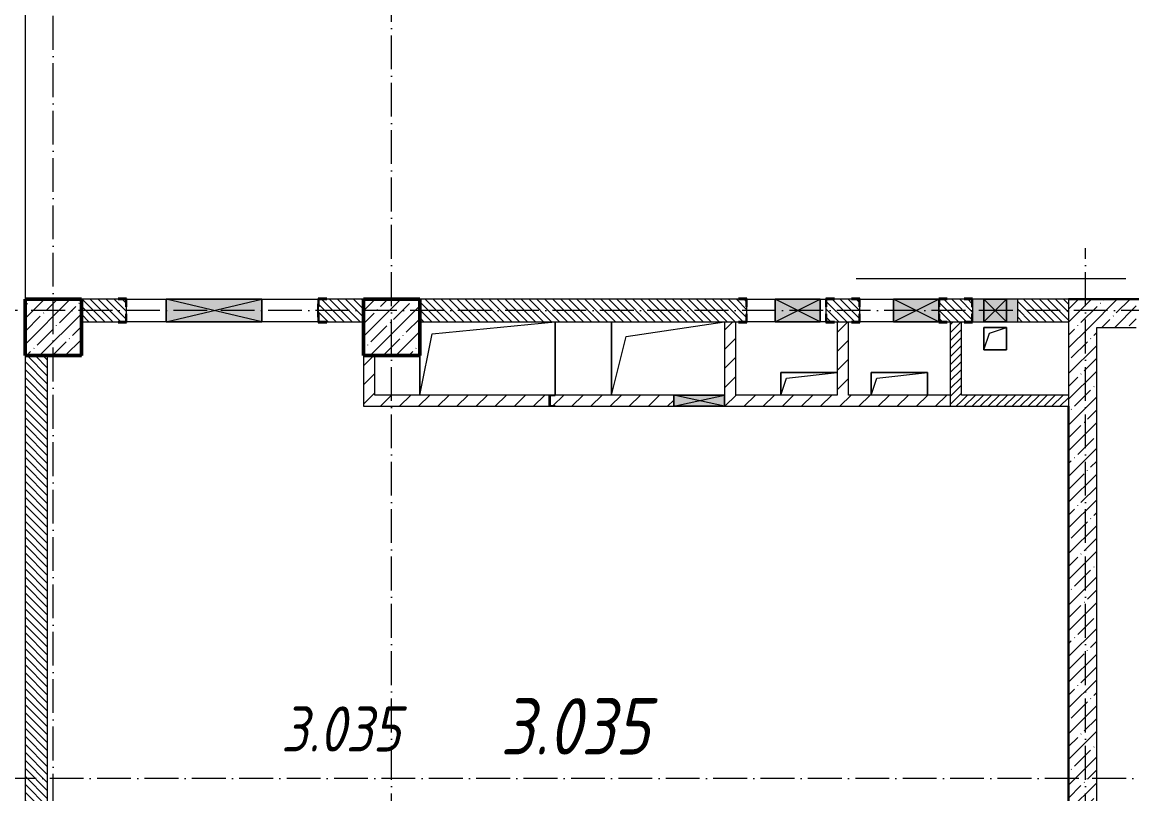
# Model space of a CAD drawing. Header units: millimetres. Extents: x -213536 to 1564669, y -45299 to 942238.
# Drawn here: x 621596 to 631433, y 287976 to 294819 of the extents above; entities that cross this region are included whole.
import ezdxf

# ---------------------------------------------------------------- set-up
doc = ezdxf.new("R2010")
doc.units = ezdxf.units.MM
doc.linetypes.add('200_ШТРИХ_ш1п0_6_', pattern=[160, 100, -60])
doc.linetypes.add('50_200_ШТРИХ_1Т_ш5_п1_п1_', pattern=[700, 500, -100, 0, -100])
for name, color, linetype, lineweight in [('3) ЖБ 4м', 3, 'Continuous', 30), ('A-DETL-GENF-OTLN', 7, 'Continuous', 9), ('A-FLOR-____-OTLN', 7, 'Continuous', 9), ('A-GENM-____-MCUT', 7, 'Continuous', 25), ('A-GENM-____-OTLN', 7, 'Continuous', 9), ('A-GENM-____-OTLN-1', 7, 'Continuous', 25), ('A-GLAZ-____-OTLN', 7, 'Continuous', 9), ('A-WALL-____-MCUT-1', 7, 'Continuous', 9), ('A-WALL-____-MCUT-3', 7, 'Continuous', 9), ('A-WALL-____-PATT-1', 7, 'Continuous', 9), ('A-WALL-FNSH-MCUT-1', 7, 'Continuous', 9), ('I-WALL-____-OTLN', 7, 'Continuous', 9), ('S-COLS-____-MCUT', 7, 'Continuous', 50), ('S-COLS-____-OTLN', 7, 'Continuous', 9), ('S-GRID-____-OTLN-1', 7, '50_200_ШТРИХ_1Т_ш5_п1_п1_', 9), ('Марки помещений', 7, 'Continuous', 9)]:
    doc.layers.add(name, color=color, linetype=linetype, lineweight=lineweight)
doc.layers.add('A-DETL-GENF-OTLN-4', color=9, linetype='200_ШТРИХ_ш1п0_6_', lineweight=9, true_color=0x808080)
doc.layers.add('A-DETL-GENF-OTLN-5', color=7, linetype='Continuous', lineweight=5, true_color=0xc0c0c0)
doc.styles.add('ISOCPEUR_I_2', font='isocpeui.ttf', dxfattribs={"width": 0.85, "height": 2.3})
pattern_1 = [(135, (549721.475, 286281.11), (-35.35534, -35.35534), [])]
pattern_2 = [(45, (549721.47, 286281.11), (-84.85281, 84.85281), [])]
pattern_3 = [(45, (549721.475, 286281.11), (-35.35534, 35.35534), [])]
pattern_4 = [(45, (549721.47, 286281.11), (-114.04925, 114.04925), []), (45, (549835.52, 286281.11), (-114.04925, 114.04925), [201.612, -40.322, 3.353, -36.97])]

# ---------------------------------------------------------------- blocks, each defined once
blk = doc.blocks.new('BSC_Колонна _Прямоугольная - 500х500-V63-АР1_План отверстий 3 этажа в осях 1-64_А-ГГ')
at = {"layer": 'S-COLS-____-OTLN'}
h = blk.add_hatch(dxfattribs=at)
h.set_pattern_fill('FP_100', color=256, style=0, pattern_type=2)
h.set_pattern_definition([(45, (-75150, -5831.04), (-114.04925, 114.04925), []), (45, (-75035.95, -5831.04), (-114.04925, 114.04925), [201.613, -40.323, 3.353, -36.97])])
h.paths.add_polyline_path([(-250, -250), (250, -250), (250, 250), (-250, 250)], flags=0)
at = {"layer": 'S-COLS-____-MCUT'}
for p, q in [((250, 250), (-250, 250)), ((-250, 250), (-250, -250)), ((250, -250), (250, 250)), ((-250, -250), (250, -250))]:
    blk.add_line(p, q, dxfattribs=at)
blk = doc.blocks.new('BSC_Колонна _Прямоугольная - 500х500-V150-АР1_План отверстий 3 этажа в осях 1-64_А-ГГ')
at = {"layer": 'S-COLS-____-OTLN'}
h = blk.add_hatch(dxfattribs=at)
h.set_pattern_fill('FP_173', color=256, style=0, pattern_type=2)
h.set_pattern_definition([(45, (-72150, -5831.04), (-114.04925, 114.04925), []), (45, (-72035.95, -5831.04), (-114.04925, 114.04925), [201.613, -40.323, 3.353, -36.97])])
h.paths.add_polyline_path([(-250, -250), (250, -250), (250, 250), (-250, 250)], flags=0)
at = {"layer": 'S-COLS-____-MCUT'}
for p, q in [((250, 250), (-250, 250)), ((-250, 250), (-250, -250)), ((250, -250), (250, 250)), ((-250, -250), (250, -250))]:
    blk.add_line(p, q, dxfattribs=at)
blk = doc.blocks.new('Фахверк_СКБ_Уголок - 200_3960-28268576-АР1_План отверстий 3 этажа в осях 1-64_А-ГГ')
at = {"layer": 'A-GENM-____-MCUT'}
for p, q in [((200, 156), (125, 156)), ((125, 156), (125, 81)), ((131, 81), (131, 150)), ((131, 150), (200, 150)), ((200, 150), (200, 156)), ((125, 81), (131, 81)), ((131, 19), (125, 19)), ((125, 19), (125, -56)), ((131, -50), (131, 19)), ((125, -56), (200, -56)), ((200, -50), (131, -50)), ((200, -56), (200, -50))]:
    blk.add_line(p, q, dxfattribs=at)
blk = doc.blocks.new('Фахверк_СКБ_Уголок - 200_3960_зеркало-28268689-АР1_План отверстий 3 этажа в осях 1-64_А-ГГ')
at = {"layer": 'A-GENM-____-MCUT'}
for p, q in [((200, 156), (125, 156)), ((125, 156), (125, 81)), ((131, 81), (131, 150)), ((131, 150), (200, 150)), ((200, 150), (200, 156)), ((125, 81), (131, 81)), ((131, 19), (125, 19)), ((125, 19), (125, -56)), ((131, -50), (131, 19)), ((125, -56), (200, -56)), ((200, -50), (131, -50)), ((200, -56), (200, -50))]:
    blk.add_line(p, q, dxfattribs=at)
blk = doc.blocks.new('154_Стойка_СКБ_Уголок - СМ-2180_200-28268025-АР1_План отверстий 3 этажа в осях 1-64_А-ГГ')
at = {"layer": 'A-GENM-____-MCUT'}
for p, q in [((125, 156), (125, 81)), ((200, 156), (125, 156)), ((131, 81), (131, 150)), ((131, 150), (200, 150)), ((200, 150), (200, 156)), ((125, 81), (131, 81)), ((131, 19), (125, 19)), ((125, 19), (125, -56)), ((131, -50), (131, 19)), ((125, -56), (200, -56)), ((200, -50), (131, -50)), ((200, -56), (200, -50))]:
    blk.add_line(p, q, dxfattribs=at)
blk = doc.blocks.new('154_Фахверк_СКБ_Швеллер - Тип_100_3960-28494444-АР1_План отверстий 3 этажа в осях 1-64_А-ГГ')
at = {"layer": 'A-GENM-____-MCUT'}
for p, q in [((125, 50), (175, 50)), ((125, -50), (125, 50)), ((128, 47), (128, -47)), ((175, 47), (128, 47)), ((175, 50), (175, 47)), ((175, -50), (125, -50)), ((128, -47), (175, -47)), ((175, -47), (175, -50))]:
    blk.add_line(p, q, dxfattribs=at)
blk = doc.blocks.new('154_Стойка_СКБ_Уголок - СМ-2480_200-28346303-АР1_План отверстий 3 этажа в осях 1-64_А-ГГ')
at = {"layer": 'A-GENM-____-MCUT'}
for p, q in [((125, 156), (125, 81)), ((200, 156), (125, 156)), ((131, 81), (131, 150)), ((131, 150), (200, 150)), ((200, 150), (200, 156)), ((125, 81), (131, 81)), ((131, 19), (125, 19)), ((125, 19), (125, -56)), ((131, -50), (131, 19)), ((125, -56), (200, -56)), ((200, -50), (131, -50)), ((200, -56), (200, -50))]:
    blk.add_line(p, q, dxfattribs=at)
blk = doc.blocks.new('Стойка_Влож_Полоса боковая - Полоса-28213942-АР1_План отверстий 3 этажа в осях 1-64_А-ГГ')
at = {"layer": 'A-GENM-____-OTLN'}
for p, q in [((-5, 60), (0, 60)), ((-5, -60), (-5, 60)), ((0, 31), (0, -31)), ((0, -60), (-5, -60))]:
    blk.add_line(p, q, dxfattribs=at)
blk = doc.blocks.new('AR_Отверстие Ниша - Лючок-32401326-АР1_План отверстий 3 этажа в осях 1-64_А-ГГ')
at = {"layer": 'A-GLAZ-____-OTLN'}
h = blk.add_hatch(color=256, dxfattribs=at)
h.paths.add_polyline_path([(200, 100), (100, 100), (100, -100), (200, -100), (200, 86.8)], flags=0)
h.paths.add_polyline_path([(-200, 100), (-200, -100), (-100, -100), (-100, 100)], flags=0)
for p, q in [((-100, 100), (-200, 100)), ((-200, 100), (-200, -100)), ((200, 100), (100, 100)), ((200, -31), (200, 31)), ((-200, -100), (-100, -100)), ((100, -100), (200, -100))]:
    blk.add_line(p, q, dxfattribs=at)
blk = doc.blocks.new('AR_Отверстие прямоугольное _в стене_ - AR_Отверстие прямоугольное _в стене__ВК-32401325-АР1_План отверстий 3 этажа в осях 1-64_А-ГГ')
at = {"layer": 'A-GLAZ-____-OTLN'}
blk.add_hatch(color=256, dxfattribs=at).paths.add_polyline_path([(100, 100), (-100, 100), (-100, -100), (100, -100), (100, 86.8)], flags=0)
at = {"layer": 'A-DETL-GENF-OTLN'}
for p, q in [((-100, -100), (-100, 100)), ((-100, 100), (100, 100)), ((100, 100), (-100, -100)), ((-100, 100), (100, -100)), ((100, 100), (-100, 100)), ((-100, 100), (-100, -100)), ((100, 100), (100, -100)), ((100, -100), (100, 100)), ((100, -100), (-100, -100)), ((-100, -100), (100, -100))]:
    blk.add_line(p, q, dxfattribs=at)
blk = doc.blocks.new('AR_Отверстие прямоугольное _в плите_ - AR_Отверстие прямоугольное _в плите_-30229432-АР1_План отверстий 3 этажа в осях 1-64_А-ГГ')
at = {"layer": 'A-GENM-____-OTLN'}
for p, q in [((250, 100), (-250, 100)), ((-250, 100), (-250, -100)), ((-200, 50), (250, 100)), ((-250, -100), (-200, 50))]:
    blk.add_line(p, q, dxfattribs=at)
blk = doc.blocks.new('AR_Отверстие прямоугольное _в плите_ - AR_Отверстие прямоугольное _в плите_-V167-АР1_План отверстий 3 этажа в осях 1-64_А-ГГ')
at = {"layer": 'A-GENM-____-OTLN'}
for p, q in [((250, 100), (-250, 100)), ((-250, 100), (-250, -100)), ((-200, 50), (250, 100)), ((250, -100), (250, 100)), ((-250, -100), (-200, 50))]:
    blk.add_line(p, q, dxfattribs=at)
blk = doc.blocks.new('AR_Отверстие прямоугольное _в плите_ - AR_Отверстие прямоугольное _в плите_-30458127-АР1_План отверстий 3 этажа в осях 1-64_А-ГГ')
at = {"layer": 'A-GENM-____-OTLN'}
for p, q in [((100, 100), (-100, 100)), ((-100, 100), (-100, -100)), ((-50, 50), (100, 100)), ((100, -100), (100, 100)), ((-100, -100), (-50, 50)), ((-100, -100), (100, -100))]:
    blk.add_line(p, q, dxfattribs=at)
blk = doc.blocks.new('AR_Отверстие прямоугольное _в плите_ - AR_Отверстие прямоугольное _в плите_-30552521-АР1_План отверстий 3 этажа в осях 1-64_А-ГГ')
at = {"layer": 'A-GENM-____-OTLN'}
for p, q in [((-491.7, 216.7), (600, 325)), ((600, -325), (600, 325)), ((-600, -325), (-491.7, 216.7)), ((-600, 25), (-600, -325))]:
    blk.add_line(p, q, dxfattribs=at)
blk = doc.blocks.new('AR_Отверстие прямоугольное _в плите_ - AR_Отверстие прямоугольное _в плите_-30552580-АР1_План отверстий 3 этажа в осях 1-64_А-ГГ')
at = {"layer": 'A-GENM-____-OTLN'}
for p, q in [((-500, 325), (-500, -325)), ((-370, 195), (500, 325)), ((-500, -325), (-370, 195))]:
    blk.add_line(p, q, dxfattribs=at)
blk = doc.blocks.new('AR_Отверстие прямоугольное _в стене_ - AR_Отверстие прямоугольное _в стене__ЭОМ-36422540-АР1_План отверстий 3 этажа в осях 1-64_А-ГГ')
at = {"layer": 'A-GLAZ-____-OTLN'}
blk.add_hatch(color=256, dxfattribs=at).paths.add_polyline_path([(200, 100), (-200, 100), (-200, -100), (200, -100), (200, 86.8)], flags=0)
at = {"layer": 'A-DETL-GENF-OTLN'}
for p, q in [((-200, -100), (-200, 100)), ((-200, 100), (200, 100)), ((200, 100), (-200, -100)), ((-200, 100), (200, -100)), ((200, 100), (-200, 100)), ((-200, 100), (-200, -100)), ((200, 100), (200, -100)), ((200, -100), (200, 100)), ((200, -100), (-200, -100)), ((-200, -100), (200, -100))]:
    blk.add_line(p, q, dxfattribs=at)
blk = doc.blocks.new('AR_Отверстие прямоугольное _в стене_ - AR_Отверстие прямоугольное _в стене__ЭОМ-36419430-АР1_План отверстий 3 этажа в осях 1-64_А-ГГ')
at = {"layer": 'A-GLAZ-____-OTLN'}
blk.add_hatch(color=256, dxfattribs=at).paths.add_polyline_path([(-200, 100), (-200, -100), (200, -100), (200, 100)], flags=0)
at = {"layer": 'A-DETL-GENF-OTLN'}
for p, q in [((-200, 100), (200, 100)), ((200, 100), (-200, -100)), ((-200, 100), (200, -100)), ((200, 100), (-200, 100)), ((200, 100), (200, -100)), ((200, -100), (200, 100)), ((-200, -31), (-200, 31)), ((-200, 31), (-200, -31)), ((200, -100), (-200, -100)), ((-200, -100), (200, -100))]:
    blk.add_line(p, q, dxfattribs=at)
blk = doc.blocks.new('AR_Отверстие прямоугольное _в стене_ - AR_Отверстие прямоугольное _в стене__ОВ-36973196-АР1_План отверстий 3 этажа в осях 1-64_А-ГГ')
at = {"layer": 'A-GLAZ-____-OTLN'}
blk.add_hatch(color=256, dxfattribs=at).paths.add_polyline_path([(225, 50), (-225, 50), (-225, -50), (225, -50)], flags=0)
at = {"layer": 'A-DETL-GENF-OTLN'}
for p, q in [((-225, -50), (-225, 50)), ((-225, 50), (225, 50)), ((225, 50), (-225, -50)), ((-225, 50), (225, -50)), ((225, 50), (-225, 50)), ((-225, 50), (-225, -50)), ((225, 50), (225, -50)), ((225, -50), (225, 50)), ((225, -50), (-225, -50)), ((-225, -50), (225, -50))]:
    blk.add_line(p, q, dxfattribs=at)
blk = doc.blocks.new('AR_Отверстие прямоугольное _в стене_ - AR_Отверстие прямоугольное _в стене__ОВ-36927705-АР1_План отверстий 3 этажа в осях 1-64_А-ГГ')
at = {"layer": 'A-GLAZ-____-OTLN'}
blk.add_hatch(color=256, dxfattribs=at).paths.add_polyline_path([(-425, 100), (-425, -100), (425, -100), (425, 100)], flags=0)
at = {"layer": 'A-DETL-GENF-OTLN'}
for p, q in [((-425, -100), (-425, 100)), ((-425, 100), (425, 100)), ((425, 100), (-425, -100)), ((-425, 100), (425, -100)), ((425, 100), (-425, 100)), ((-425, 100), (-425, -100)), ((425, 100), (425, -100)), ((425, -100), (425, 100)), ((425, -100), (-425, -100)), ((-425, -100), (425, -100))]:
    blk.add_line(p, q, dxfattribs=at)
blk = doc.blocks.new('DET_L_Имитация разреза_ISO2-5 - Низ-29858563-АР1_План отверстий 3 этажа в осях 1-64_А-ГГ')
at = {"layer": 'A-DETL-GENF-OTLN-5'}
blk.add_line((143.1, 0), (2531.9, 0), dxfattribs=at)

msp = doc.modelspace()

# ---------------------------------------------------------------- hatches: boundary and pattern name
at = {"layer": 'A-WALL-____-PATT-1'}
h = msp.add_hatch(dxfattribs=at)
h.set_pattern_fill('FP_6', color=256, style=0, pattern_type=2)
h.set_pattern_definition(pattern_1)
h.paths.add_polyline_path([(624296.5, 292162.2), (624621.5, 292162.2), (624621.5, 292362.2), (624227.5, 292362.2), (624227.5, 292293.2), (624221.5, 292293.2), (624221.5, 292231.2), (624227.5, 292231.2), (624227.5, 292162.2)], flags=0)
h.paths.add_polyline_path([(622121.5, 292162.2), (622515.5, 292162.2), (622515.5, 292231.2), (622521.5, 292231.2), (622521.5, 292293.2), (622515.5, 292293.2), (622515.5, 292362.2), (622121.5, 292362.2)], flags=0)
h = msp.add_hatch(dxfattribs=at)
h.set_pattern_fill('FP_6', color=256, style=0, pattern_type=2)
h.set_pattern_definition(pattern_1)
h.paths.add_polyline_path([(629796.5, 292162.2), (630015.5, 292162.2), (630015.5, 292231.2), (630021.5, 292231.2), (630021.5, 292293.2), (630015.5, 292293.2), (630015.5, 292362.2), (629727.5, 292362.2), (629727.5, 292293.2), (629721.5, 292293.2), (629721.5, 292231.2), (629727.5, 292231.2), (629727.5, 292162.2)], flags=0)
h.paths.add_polyline_path([(630421.5, 292162.2), (630871.5, 292162.2), (630871.5, 292362.2), (630421.5, 292362.2), (630421.5, 292175.3)], flags=0)
h.paths.add_polyline_path([(627946.5, 292162.2), (628015.5, 292162.2), (628015.5, 292231.2), (628021.5, 292231.2), (628021.5, 292293.2), (628015.5, 292293.2), (628015.5, 292362.2), (625121.5, 292362.2), (625121.5, 292162.2), (627476.2, 292162.2)], flags=0)
h.paths.add_polyline_path([(628796.5, 292162.2), (629015.5, 292162.2), (629015.5, 292231.2), (629021.5, 292231.2), (629021.5, 292293.2), (629015.5, 292293.2), (629015.5, 292362.2), (628727.5, 292362.2), (628727.5, 292293.2), (628721.5, 292293.2), (628721.5, 292231.2), (628727.5, 292231.2), (628727.5, 292162.2)], flags=0)
h = msp.add_hatch(dxfattribs=at)
h.set_pattern_fill('FP_38', color=256, style=0, pattern_type=2)
h.set_pattern_definition(pattern_4)
h.paths.add_polyline_path([(633521.5, 292112.2), (633521.5, 292362.2), (633071.5, 292362.2), (633071.5, 292112.2), (633271.5, 292112.2)], flags=0)
h.paths.add_polyline_path([(631121.5, 292112.2), (631471.5, 292112.2), (631471.5, 292362.2), (630871.5, 292362.2), (630871.5, 292112.2), (631011.2, 292112.2)], flags=0)
h = msp.add_hatch(dxfattribs=at)
h.set_pattern_fill('FP_4', color=256, style=0, pattern_type=2)
h.set_pattern_definition(pattern_2)
h.paths.add_polyline_path([(627821.5, 291512.2), (627921.5, 291512.2), (627921.5, 292162.2), (627821.5, 292162.2)], flags=0)
h = msp.add_hatch(dxfattribs=at)
h.set_pattern_fill('FP_4', color=256, style=0, pattern_type=2)
h.set_pattern_definition(pattern_2)
h.paths.add_polyline_path([(628921.5, 291512.2), (628921.5, 292162.2), (628821.5, 292162.2), (628821.5, 291512.2)], flags=0)
h = msp.add_hatch(dxfattribs=at)
h.set_pattern_fill('FP_5', color=256, style=0, pattern_type=2)
h.set_pattern_definition(pattern_3)
h.paths.add_polyline_path([(629921.5, 291412.2), (629921.5, 292162.2), (629821.5, 292162.2), (629821.5, 291412.2)], flags=0)
h = msp.add_hatch(dxfattribs=at)
h.set_pattern_fill('FP_38', color=256, style=0, pattern_type=2)
h.set_pattern_definition(pattern_4)
h.paths.add_polyline_path([(631121.5, 284862.2), (631121.5, 292112.2), (630871.5, 292112.2), (630871.5, 284862.2), (631011.2, 284862.2)], flags=0)
h = msp.add_hatch(dxfattribs=at)
h.set_pattern_fill('FP_6', color=256, style=0, pattern_type=2)
h.set_pattern_definition(pattern_1)
h.paths.add_polyline_path([(621821.5, 284862.2), (621821.5, 291862.2), (621621.5, 291862.2), (621621.5, 284862.2)], flags=0)
h = msp.add_hatch(dxfattribs=at)
h.set_pattern_fill('FP_4', color=256, style=0, pattern_type=2)
h.set_pattern_definition(pattern_2)
h.paths.add_polyline_path([(624721.5, 291512.2), (624721.5, 291862.2), (624621.5, 291862.2), (624621.5, 291512.2)], flags=0)
h = msp.add_hatch(dxfattribs=at)
h.set_pattern_fill('FP_4', color=256, style=0, pattern_type=2)
h.set_pattern_definition(pattern_2)
h.paths.add_polyline_path([(629821.5, 291412.2), (629821.5, 291512.2), (627821.5, 291512.2), (627821.5, 291412.2), (629243.7, 291412.2)], flags=0)
h.paths.add_polyline_path([(627371.5, 291412.2), (627371.5, 291512.2), (626321.5, 291512.2), (626321.5, 291509.2), (626274.5, 291509.2), (626274.5, 291415.2), (626321.5, 291415.2), (626321.5, 291412.2)], flags=0)
h.paths.add_polyline_path([(626271.5, 291412.2), (626271.5, 291512.2), (624621.5, 291512.2), (624621.5, 291412.2)], flags=0)
h = msp.add_hatch(dxfattribs=at)
h.set_pattern_fill('FP_5', color=256, style=0, pattern_type=2)
h.set_pattern_definition(pattern_3)
h.paths.add_polyline_path([(630871.5, 291412.2), (630871.5, 291512.2), (629921.5, 291512.2), (629921.5, 291412.2)], flags=0)

# ---------------------------------------------------------------- linework, layer by layer
at = {"layer": '3) ЖБ 4м'}
for points in [[(622121.5, 292362.2), (621621.5, 292362.2)], [(625121.5, 292362.2), (624621.5, 292362.2)], [(633071.5, 292362.2), (630871.5, 292362.2)], [(621821.5, 291862.2), (622121.5, 291862.2), (622121.5, 292162.2)], [(624621.5, 291862.2), (624621.5, 292162.2)], [(630621.5, 284612.2), (630621.5, 284862.2), (630871.5, 284862.2), (630871.5, 291412.2)]]:
    msp.add_lwpolyline(points, dxfattribs=at)
at = {"layer": 'A-FLOR-____-OTLN'}
for p, q in [((621621.5, 295262.2), (621621.5, 292362.2)), ((626321.5, 292162.2), (626321.5, 291512.2)), ((626821.5, 291512.2), (626821.5, 292162.2)), ((630121.5, 292112.2), (630321.5, 292112.2)), ((630121.5, 291912.2), (630121.5, 292112.2)), ((630321.5, 292112.2), (630321.5, 291912.2)), ((625121.5, 291512.2), (625121.5, 291862.2)), ((630321.5, 291912.2), (630121.5, 291912.2)), ((628321.5, 291712.2), (628821.5, 291712.2)), ((628321.5, 291512.2), (628321.5, 291712.2)), ((629121.5, 291712.2), (629621.5, 291712.2)), ((629121.5, 291512.2), (629121.5, 291712.2)), ((629621.5, 291712.2), (629621.5, 291512.2))]:
    msp.add_line(p, q, dxfattribs=at)
at = {"layer": 'A-WALL-____-MCUT-1'}
for p, q in [((630871.5, 292362.2), (630871.5, 284862.2)), ((631471.5, 292362.2), (630871.5, 292362.2)), ((631121.5, 284862.2), (631121.5, 292112.2)), ((631121.5, 292112.2), (631471.5, 292112.2))]:
    msp.add_line(p, q, dxfattribs=at)
at = {"layer": 'A-WALL-____-MCUT-3'}
for p, q in [((622446.5, 292362.2), (622121.5, 292362.2)), ((624621.5, 292362.2), (624296.5, 292362.2)), ((627946.5, 292362.2), (625121.5, 292362.2)), ((628946.5, 292362.2), (628796.5, 292362.2)), ((629946.5, 292362.2), (629796.5, 292362.2)), ((630871.5, 292362.2), (630421.5, 292362.2)), ((622521.5, 292231.2), (622521.5, 292293.2)), ((628021.5, 292231.2), (628021.5, 292293.2)), ((628721.5, 292293.2), (628721.5, 292231.2)), ((629021.5, 292231.2), (629021.5, 292293.2)), ((622121.5, 292162.2), (622446.5, 292162.2)), ((624296.5, 292162.2), (624621.5, 292162.2)), ((625121.5, 292162.2), (627946.5, 292162.2)), ((628796.5, 292162.2), (628946.5, 292162.2)), ((629796.5, 292162.2), (629946.5, 292162.2)), ((630421.5, 292162.2), (630871.5, 292162.2)), ((621621.5, 291862.2), (621621.5, 284862.2)), ((621821.5, 284862.2), (621821.5, 291862.2))]:
    msp.add_line(p, q, dxfattribs=at)
at = {"layer": 'A-WALL-FNSH-MCUT-1'}
for p, q in [((627821.5, 292162.2), (627821.5, 291512.2)), ((627921.5, 291512.2), (627921.5, 292162.2)), ((628821.5, 292162.2), (628821.5, 291512.2)), ((628921.5, 291512.2), (628921.5, 292162.2)), ((629821.5, 292162.2), (629821.5, 291412.2)), ((629921.5, 291512.2), (629921.5, 292162.2)), ((624621.5, 291862.2), (624621.5, 291412.2)), ((624721.5, 291512.2), (624721.5, 291862.2)), ((626271.5, 291512.2), (624721.5, 291512.2)), ((627371.5, 291512.2), (626321.5, 291512.2)), ((628821.5, 291512.2), (627921.5, 291512.2)), ((629821.5, 291512.2), (628921.5, 291512.2)), ((630871.5, 291512.2), (629921.5, 291512.2)), ((624621.5, 291412.2), (626271.5, 291412.2)), ((626321.5, 291412.2), (627371.5, 291412.2)), ((627821.5, 291412.2), (630871.5, 291412.2))]:
    msp.add_line(p, q, dxfattribs=at)
at = {"layer": 'I-WALL-____-OTLN'}
for p, q in [((622521.5, 292362.2), (622871.5, 292362.2)), ((623721.5, 292362.2), (624221.5, 292362.2)), ((628021.5, 292362.2), (628271.5, 292362.2)), ((628671.5, 292362.2), (628721.5, 292362.2)), ((629021.5, 292362.2), (629321.5, 292362.2)), ((622871.5, 292162.2), (622521.5, 292162.2)), ((624221.5, 292162.2), (623721.5, 292162.2)), ((628271.5, 292162.2), (628021.5, 292162.2)), ((628721.5, 292162.2), (628671.5, 292162.2)), ((629321.5, 292162.2), (629021.5, 292162.2))]:
    msp.add_line(p, q, dxfattribs=at)
at = {"layer": 'S-GRID-____-OTLN-1', "color": 251, "ltscale": 0.6, "true_color": 0x636466}
for p, q in [((621871.5, 281971.1), (621871.5, 296431.7)), ((624871.5, 281798.5), (624871.5, 296431.7)), ((631021.5, 281798.5), (631021.5, 292816.1)), ((640040.3, 292262.2), (545052.7, 292262.2)), ((653647.9, 288112.2), (545052.7, 288112.2))]:
    msp.add_line(p, q, dxfattribs=at)

# ---------------------------------------------------------------- block references
at = {"layer": 'A-DETL-GENF-OTLN-4', "rotation": 180}
msp.add_blockref('DET_L_Имитация разреза_ISO2-5 - Низ-29858563-АР1_План отверстий 3 этажа в осях 1-64_А-ГГ', (631521.5, 292542.2), dxfattribs=at)
at = {"layer": 'A-GENM-____-OTLN'}
for name, p in [('Стойка_Влож_Полоса боковая - Полоса-28213942-АР1_План отверстий 3 этажа в осях 1-64_А-ГГ', (624221.5, 292262.2)), ('AR_Отверстие прямоугольное _в плите_ - AR_Отверстие прямоугольное _в плите_-30552521-АР1_План отверстий 3 этажа в осях 1-64_А-ГГ', (625721.5, 291837.2)), ('AR_Отверстие прямоугольное _в плите_ - AR_Отверстие прямоугольное _в плите_-30552580-АР1_План отверстий 3 этажа в осях 1-64_А-ГГ', (627321.5, 291837.2)), ('AR_Отверстие прямоугольное _в плите_ - AR_Отверстие прямоугольное _в плите_-30458127-АР1_План отверстий 3 этажа в осях 1-64_А-ГГ', (630221.5, 292012.2)), ('AR_Отверстие прямоугольное _в плите_ - AR_Отверстие прямоугольное _в плите_-30229432-АР1_План отверстий 3 этажа в осях 1-64_А-ГГ', (628571.5, 291612.2)), ('AR_Отверстие прямоугольное _в плите_ - AR_Отверстие прямоугольное _в плите_-V167-АР1_План отверстий 3 этажа в осях 1-64_А-ГГ', (629371.5, 291612.2))]:
    msp.add_blockref(name, p, dxfattribs=at)
at = {"layer": 'A-GENM-____-OTLN-1', "rotation": 180}
for name, p in [('Фахверк_СКБ_Уголок - 200_3960-28268576-АР1_План отверстий 3 этажа в осях 1-64_А-ГГ', (622646.5, 292312.2)), ('154_Стойка_СКБ_Уголок - СМ-2180_200-28268025-АР1_План отверстий 3 этажа в осях 1-64_А-ГГ', (628146.5, 292312.2)), ('Фахверк_СКБ_Уголок - 200_3960-28268576-АР1_План отверстий 3 этажа в осях 1-64_А-ГГ', (629146.5, 292312.2)), ('Фахверк_СКБ_Уголок - 200_3960_зеркало-28268689-АР1_План отверстий 3 этажа в осях 1-64_А-ГГ', (630146.5, 292312.2))]:
    msp.add_blockref(name, p, dxfattribs=at)
at = {"layer": 'A-GENM-____-OTLN-1'}
for name, p in [('154_Стойка_СКБ_Уголок - СМ-2480_200-28346303-АР1_План отверстий 3 этажа в осях 1-64_А-ГГ', (624096.5, 292212.2)), ('Фахверк_СКБ_Уголок - 200_3960_зеркало-28268689-АР1_План отверстий 3 этажа в осях 1-64_А-ГГ', (628596.5, 292212.2)), ('Фахверк_СКБ_Уголок - 200_3960-28268576-АР1_План отверстий 3 этажа в осях 1-64_А-ГГ', (629596.5, 292212.2)), ('154_Фахверк_СКБ_Швеллер - Тип_100_3960-28494444-АР1_План отверстий 3 этажа в осях 1-64_А-ГГ', (626146.5, 291462.2))]:
    msp.add_blockref(name, p, dxfattribs=at)
at = {"layer": 'A-GLAZ-____-OTLN', "rotation": 180}
for name, p in [('AR_Отверстие прямоугольное _в стене_ - AR_Отверстие прямоугольное _в стене__ОВ-36927705-АР1_План отверстий 3 этажа в осях 1-64_А-ГГ', (623296.5, 292262.2)), ('AR_Отверстие прямоугольное _в стене_ - AR_Отверстие прямоугольное _в стене__ЭОМ-36422540-АР1_План отверстий 3 этажа в осях 1-64_А-ГГ', (628471.5, 292262.2)), ('AR_Отверстие прямоугольное _в стене_ - AR_Отверстие прямоугольное _в стене__ЭОМ-36419430-АР1_План отверстий 3 этажа в осях 1-64_А-ГГ', (629521.5, 292262.2)), ('AR_Отверстие Ниша - Лючок-32401326-АР1_План отверстий 3 этажа в осях 1-64_А-ГГ', (630221.5, 292262.2)), ('AR_Отверстие прямоугольное _в стене_ - AR_Отверстие прямоугольное _в стене__ВК-32401325-АР1_План отверстий 3 этажа в осях 1-64_А-ГГ', (630221.5, 292262.2)), ('AR_Отверстие прямоугольное _в стене_ - AR_Отверстие прямоугольное _в стене__ОВ-36973196-АР1_План отверстий 3 этажа в осях 1-64_А-ГГ', (627596.5, 291462.2))]:
    msp.add_blockref(name, p, dxfattribs=at)
at = {"layer": 'S-COLS-____-OTLN'}
for name, p in [('BSC_Колонна _Прямоугольная - 500х500-V150-АР1_План отверстий 3 этажа в осях 1-64_А-ГГ', (621871.5, 292112.2)), ('BSC_Колонна _Прямоугольная - 500х500-V63-АР1_План отверстий 3 этажа в осях 1-64_А-ГГ', (624871.5, 292112.2))]:
    msp.add_blockref(name, p, dxfattribs=at)

# ---------------------------------------------------------------- texts
at = {"layer": 'Марки помещений', "insert": (625834.6, 288824.3), "char_height": 500, "width": 785.654, "attachment_point": 1, "style": 'ISOCPEUR_I_2'}
msp.add_mtext('3.035', dxfattribs=at)
at = {"layer": 'Марки помещений', "color": 114, "true_color": 0x139b48, "insert": (623891.2, 288751.2), "char_height": 400, "width": 785.654, "attachment_point": 1, "style": 'ISOCPEUR_I_2'}
msp.add_mtext('3.035', dxfattribs=at)

doc.saveas('drawing.dxf')
